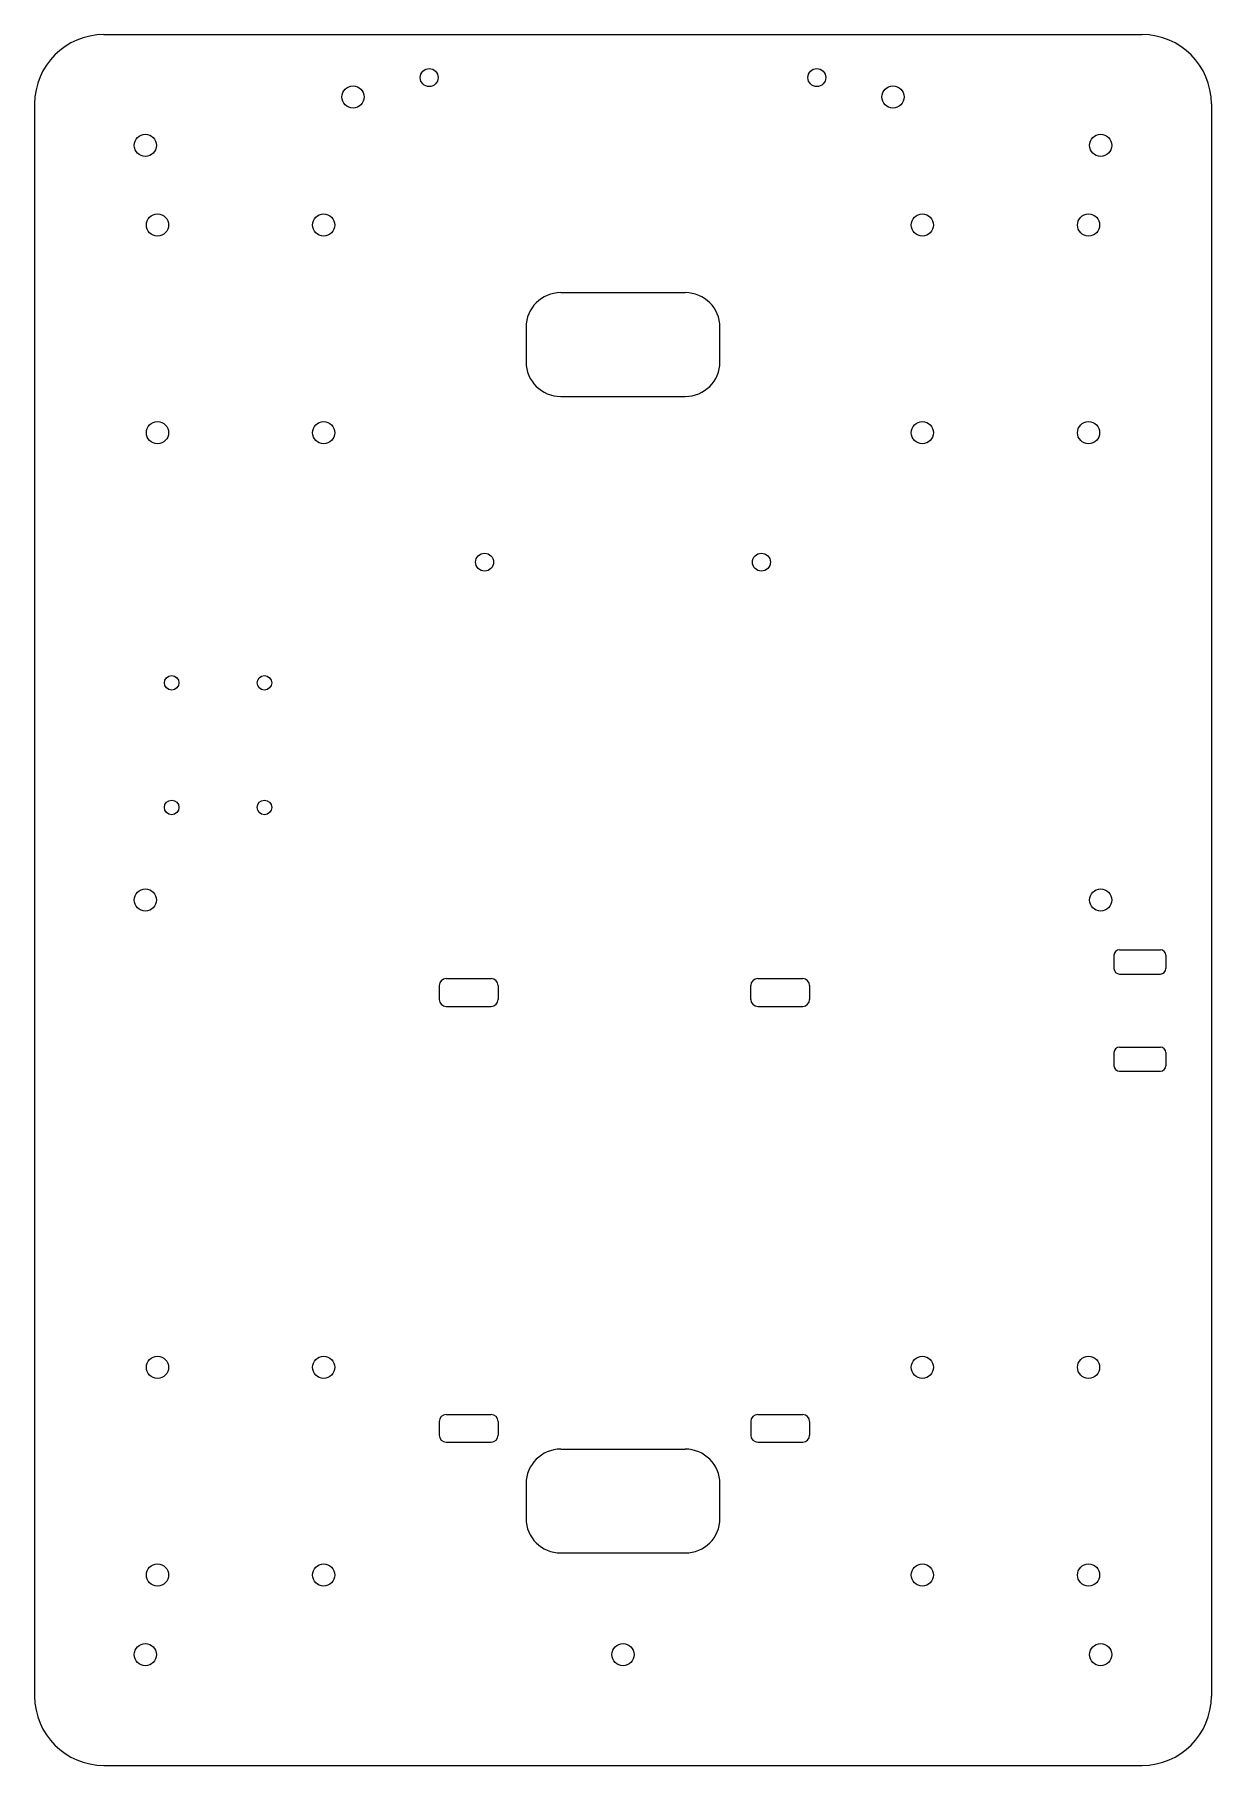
# Model space of a CAD drawing. Header units: millimetres. Extents: x 3782 to 3952, y 244 to 494.
import ezdxf

# ---------------------------------------------------------------- set-up
doc = ezdxf.new("R2010")
doc.units = ezdxf.units.MM

# ---------------------------------------------------------------- blocks, each defined once
blk = doc.blocks.new('5', base_point=(3838.12, 416.9))
at = {"color": 7, "linetype": 'Continuous', "lineweight": 13, "ltscale": 1.082076}
for centre in [(3839.42, 488.2), (3895.42, 488.2), (3847.42, 418.2), (3887.42, 418.2)]:
    blk.add_circle(centre, 1.3, dxfattribs=at)

msp = doc.modelspace()

# ---------------------------------------------------------------- linework, layer by layer
at = {"color": 7, "linetype": 'Continuous', "lineweight": 13, "ltscale": 4.518998}
for p, q in [((3792.42, 494.4), (3942.42, 494.4)), ((3782.42, 484.4), (3782.42, 254.4)), ((3952.42, 484.4), (3952.42, 254.4)), ((3792.42, 244.4), (3942.42, 244.4))]:
    msp.add_line(p, q, dxfattribs=at)
at = {"color": 7, "linetype": 'Continuous', "lineweight": 13, "ltscale": 3.710466}
for p, q in [((3858.42, 457.13), (3876.42, 457.13)), ((3853.42, 452.13), (3853.42, 447.13)), ((3881.42, 447.13), (3881.42, 452.13)), ((3858.42, 442.13), (3876.42, 442.13)), ((3858.42, 290.08), (3876.42, 290.08)), ((3853.42, 285.08), (3853.42, 280.08)), ((3881.42, 280.08), (3881.42, 285.08)), ((3858.42, 275.08), (3876.42, 275.08))]:
    msp.add_line(p, q, dxfattribs=at)
at = {"color": 7, "linetype": 'Continuous', "lineweight": 13, "ltscale": 1.902931}
for p, q in [((3938.35, 361.41), (3938.35, 359.51)), ((3939.15, 362.21), (3945.05, 362.21)), ((3945.85, 361.41), (3945.85, 359.51)), ((3939.15, 358.71), (3945.05, 358.71)), ((3939.15, 348.16), (3945.05, 348.16)), ((3938.35, 347.36), (3938.35, 345.46)), ((3945.85, 347.36), (3945.85, 345.46)), ((3939.15, 344.66), (3945.05, 344.66))]:
    msp.add_line(p, q, dxfattribs=at)
at = {"color": 7, "linetype": 'Continuous', "lineweight": 13, "ltscale": 0.201495}
for p, q in [((3841.88, 358.04), (3848.38, 358.04)), ((3886.88, 358.04), (3893.38, 358.04)), ((3840.88, 357.04), (3840.88, 355.04)), ((3849.38, 357.04), (3849.38, 355.04)), ((3894.38, 357.04), (3894.38, 355.04)), ((3841.88, 354.04), (3848.38, 354.04)), ((3886.88, 354.04), (3893.38, 354.04)), ((3841.88, 295.09), (3848.38, 295.09)), ((3886.88, 295.09), (3893.38, 295.09)), ((3840.88, 294.09), (3840.88, 292.09)), ((3849.38, 294.09), (3849.38, 292.09)), ((3894.38, 294.09), (3894.38, 292.09)), ((3841.88, 291.09), (3848.38, 291.09)), ((3886.88, 291.09), (3893.38, 291.09))]:
    msp.add_line(p, q, dxfattribs=at)
at = {"color": 7, "linetype": 'Continuous', "lineweight": 13, "ltscale": 0.080481}
msp.add_line((3885.88, 355.04), (3885.88, 357.04), dxfattribs=at)
at = {"color": 7, "linetype": 'Continuous', "lineweight": 13, "ltscale": 0.023651}
msp.add_line((3885.88, 294.09), (3885.88, 292.09), dxfattribs=at)
at = {"color": 7, "linetype": 'Continuous', "lineweight": 13, "ltscale": 1.076471}
for centre in [(3828.42, 485.4), (3906.42, 485.4), (3798.42, 478.4), (3936.42, 478.4), (3800.17, 466.9), (3824.17, 466.9), (3910.67, 466.9), (3934.67, 466.9), (3800.17, 436.9), (3824.17, 436.9), (3910.67, 436.9), (3934.67, 436.9), (3798.42, 369.4), (3936.42, 369.4), (3800.17, 301.9), (3824.17, 301.9), (3910.67, 301.9), (3934.67, 301.9), (3800.17, 271.9), (3824.17, 271.9), (3910.67, 271.9), (3934.67, 271.9), (3798.42, 260.4), (3867.42, 260.4), (3936.42, 260.4)]:
    msp.add_circle(centre, 1.6, dxfattribs=at)
at = {"color": 7, "linetype": 'Continuous', "lineweight": 13, "ltscale": 2.340389}
for centre in [(3802.22, 400.77), (3815.62, 400.77), (3802.22, 382.77), (3815.62, 382.77)]:
    msp.add_circle(centre, 1.05, dxfattribs=at)
at = {"color": 7, "linetype": 'Continuous', "lineweight": 13, "ltscale": 2.419941}
for centre, start, end in [((3792.42, 484.4), 90, 180), ((3942.42, 484.4), 0, 90)]:
    msp.add_arc(centre, 10, start, end, dxfattribs=at)
at = {"color": 7, "linetype": 'Continuous', "lineweight": 13, "ltscale": 0.849027}
for centre, start, end in [((3858.42, 452.13), 90, 180), ((3876.42, 452.13), 0, 90), ((3858.42, 447.13), 180, 270), ((3876.42, 447.13), 270, 0), ((3858.42, 285.08), 90, 180), ((3876.42, 285.08), 0, 90), ((3858.42, 280.08), 180, 270), ((3876.42, 280.08), 270, 0)]:
    msp.add_arc(centre, 5, start, end, dxfattribs=at)
at = {"color": 7, "linetype": 'Continuous', "lineweight": 13, "ltscale": 0.060074}
for centre in [(3939.15, 361.41), (3939.15, 347.36)]:
    msp.add_arc(centre, 0.8, 90, 180, dxfattribs=at)
at = {"color": 7, "linetype": 'Continuous', "lineweight": 13, "ltscale": 0.073593}
for centre in [(3945.05, 361.41), (3945.05, 347.36)]:
    msp.add_arc(centre, 0.8, 0, 90, dxfattribs=at)
at = {"color": 7, "linetype": 'Continuous', "lineweight": 13, "ltscale": 0.31095}
for centre, start, end in [((3841.88, 357.04), 90, 180), ((3848.38, 357.04), 0, 90), ((3886.88, 357.04), 90, 180), ((3893.38, 357.04), 0, 90), ((3841.88, 355.04), 180, 270), ((3848.38, 355.04), 270, 0), ((3886.88, 355.04), 180, 270), ((3893.38, 355.04), 270, 0), ((3841.88, 294.09), 90, 180), ((3848.38, 294.09), 0, 90), ((3886.88, 294.09), 90, 180), ((3893.38, 294.09), 0, 90), ((3841.88, 292.09), 180, 270), ((3848.38, 292.09), 270, 0), ((3886.88, 292.09), 180, 270), ((3893.38, 292.09), 270, 0)]:
    msp.add_arc(centre, 1, start, end, dxfattribs=at)
at = {"color": 7, "linetype": 'Continuous', "lineweight": 13, "ltscale": 0.051504}
for centre in [(3939.15, 359.51), (3939.15, 345.46)]:
    msp.add_arc(centre, 0.8, 180, 270, dxfattribs=at)
at = {"color": 7, "linetype": 'Continuous', "lineweight": 13, "ltscale": 0.11357}
for centre in [(3945.05, 359.51), (3945.05, 345.46)]:
    msp.add_arc(centre, 0.8, 270, 0, dxfattribs=at)
at = {"color": 7, "linetype": 'Continuous', "lineweight": 13, "ltscale": 3.457849}
for centre, start, end in [((3792.42, 254.4), 180, 270), ((3942.42, 254.4), 270, 0)]:
    msp.add_arc(centre, 10, start, end, dxfattribs=at)

# ---------------------------------------------------------------- block references
at = {"color": 7, "linetype": 'Continuous', "lineweight": 13, "ltscale": 3.002024}
msp.add_blockref('5', (3838.12, 416.9), dxfattribs=at)

doc.saveas('drawing.dxf')
